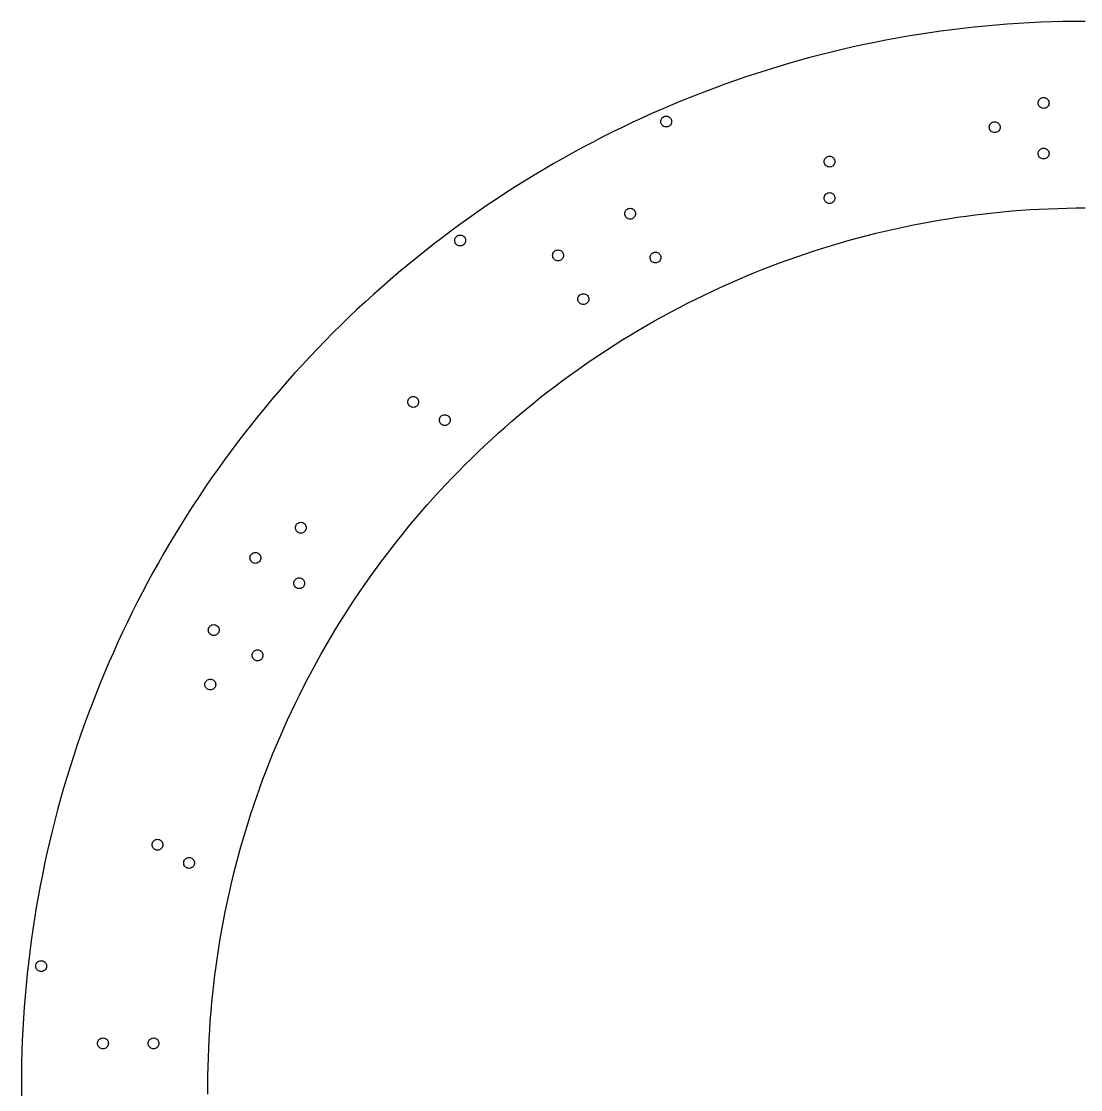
# Model space of a CAD drawing. Header units: metres. Extents: x -294 to 294, y -588 to 0.
# Drawn here: x -293.8 to -1.3, y -295.1 to 0 of the extents above; entities that cross this region are included whole.
import ezdxf

# ---------------------------------------------------------------- set-up
doc = ezdxf.new("R2010")
doc.units = ezdxf.units.M

msp = doc.modelspace()

# ---------------------------------------------------------------- linework, layer by layer
for p, q in [((0, 0), (-3.077, -0.0161)), ((-39.878, -2.7186), (-42.9244, -3.1522)), ((-36.8273, -2.317), (-39.878, -2.7186)), ((-33.7726, -1.9473), (-36.8273, -2.317)), ((-30.7142, -1.6097), (-33.7726, -1.9473)), ((-27.6523, -1.304), (-30.7142, -1.6097)), ((-24.5875, -1.0305), (-27.6523, -1.304)), ((-21.52, -0.7891), (-24.5875, -1.0305)), ((-18.4501, -0.5798), (-21.52, -0.7891)), ((-15.3782, -0.4027), (-18.4501, -0.5798)), ((-12.3046, -0.2577), (-15.3782, -0.4027)), ((-9.2296, -0.145), (-12.3046, -0.2577)), ((-6.1536, -0.0644), (-9.2296, -0.145)), ((-3.077, -0.0161), (-6.1536, -0.0644)), ((-58.0787, -5.797), (-61.0918, -6.421)), ((-55.0593, -5.2046), (-58.0787, -5.797)), ((-52.0338, -4.6439), (-55.0593, -5.2046)), ((-49.0026, -4.1148), (-52.0338, -4.6439)), ((-45.966, -3.6176), (-49.0026, -4.1148)), ((-42.9244, -3.1522), (-45.966, -3.6176)), ((-70.0896, -8.4818), (-73.0739, -9.2314)), ((-67.0976, -7.7634), (-70.0896, -8.4818)), ((-64.0982, -7.0765), (-67.0976, -7.7634)), ((-61.0918, -6.421), (-64.0982, -7.0765)), ((-81.9775, -11.6671), (-84.9278, -12.541)), ((-79.0182, -10.8241), (-81.9775, -11.6671)), ((-76.0502, -10.0122), (-79.0182, -10.8241)), ((-73.0739, -9.2314), (-76.0502, -10.0122)), ((-90.8001, -14.3813), (-93.7215, -15.3475)), ((-87.8688, -13.4458), (-90.8001, -14.3813)), ((-84.9278, -12.541), (-87.8688, -13.4458)), ((-99.5332, -17.3713), (-102.423, -18.4288)), ((-96.6327, -16.3442), (-99.5332, -17.3713)), ((-93.7215, -15.3475), (-96.6327, -16.3442)), ((-108.168, -20.6342), (-111.023, -21.7818)), ((-105.301, -19.5164), (-108.168, -20.6342)), ((-102.423, -18.4288), (-105.301, -19.5164)), ((-113.866, -22.9594), (-116.696, -24.1666)), ((-111.023, -21.7818), (-113.866, -22.9594)), ((-13, -22.54), (-12.9772, -22.2795)), ((-12.9772, -22.8005), (-13, -22.54)), ((-12.9772, -22.2795), (-12.9095, -22.027)), ((-12.9095, -23.053), (-12.9772, -22.8005)), ((-12.9095, -22.027), (-12.799, -21.79)), ((-12.799, -23.29), (-12.9095, -23.053)), ((-12.799, -21.79), (-12.6491, -21.5758)), ((-12.6491, -23.5042), (-12.799, -23.29)), ((-12.6491, -21.5758), (-12.4642, -21.3909)), ((-12.4642, -23.6891), (-12.6491, -23.5042)), ((-12.4642, -21.3909), (-12.25, -21.241)), ((-12.25, -21.241), (-12.013, -21.1304)), ((-12.013, -21.1304), (-11.7605, -21.0628)), ((-11.7605, -21.0628), (-11.5, -21.04)), ((-11.5, -21.04), (-11.2395, -21.0628)), ((-11.2395, -21.0628), (-10.987, -21.1304)), ((-10.987, -21.1304), (-10.75, -21.241)), ((-10.75, -21.241), (-10.5358, -21.3909)), ((-10.5358, -21.3909), (-10.3509, -21.5758)), ((-10.3509, -23.5042), (-10.5358, -23.6891)), ((-10.3509, -21.5758), (-10.201, -21.79)), ((-10.201, -23.29), (-10.3509, -23.5042)), ((-10.201, -21.79), (-10.0905, -22.027)), ((-10.0905, -23.053), (-10.201, -23.29)), ((-10.0905, -22.027), (-10.0228, -22.2795)), ((-10.0228, -22.8005), (-10.0905, -23.053)), ((-10.0228, -22.2795), (-10, -22.54)), ((-10, -22.54), (-10.0228, -22.8005)), ((-119.514, -25.4034), (-122.318, -26.6696)), ((-116.696, -24.1666), (-119.514, -25.4034)), ((-116.764, -26.584), (-116.559, -26.4213)), ((-116.559, -26.4213), (-116.329, -26.2965)), ((-116.329, -26.2965), (-116.081, -26.2135)), ((-116.081, -26.2135), (-115.823, -26.1749)), ((-115.823, -26.1749), (-115.561, -26.1817)), ((-115.561, -26.1817), (-115.305, -26.2339)), ((-115.305, -26.2339), (-115.062, -26.3297)), ((-115.062, -26.3297), (-114.839, -26.4663)), ((-114.839, -26.4663), (-114.643, -26.6396)), ((-12.25, -23.839), (-12.4642, -23.6891)), ((-12.013, -23.9495), (-12.25, -23.839)), ((-11.7605, -24.0172), (-12.013, -23.9495)), ((-11.5, -24.04), (-11.7605, -24.0172)), ((-11.2395, -24.0172), (-11.5, -24.04)), ((-10.987, -23.9495), (-11.2395, -24.0172)), ((-10.75, -23.839), (-10.987, -23.9495)), ((-10.5358, -23.6891), (-10.75, -23.839)), ((-127.886, -29.2899), (-130.65, -30.6436)), ((-125.109, -27.9652), (-127.886, -29.2899)), ((-122.318, -26.6696), (-125.109, -27.9652)), ((-117.228, -27.7637), (-117.221, -27.5023)), ((-117.19, -28.0223), (-117.228, -27.7637)), ((-117.221, -27.5023), (-117.169, -27.2461)), ((-117.107, -28.2702), (-117.19, -28.0223)), ((-117.169, -27.2461), (-117.074, -27.0028)), ((-116.982, -28.5), (-117.107, -28.2702)), ((-117.074, -27.0028), (-116.937, -26.7799)), ((-116.819, -28.7046), (-116.982, -28.5)), ((-116.937, -26.7799), (-116.764, -26.584)), ((-116.623, -28.8779), (-116.819, -28.7046)), ((-116.4, -29.0145), (-116.623, -28.8779)), ((-116.157, -29.1103), (-116.4, -29.0145)), ((-115.901, -29.1625), (-116.157, -29.1103)), ((-115.64, -29.1693), (-115.901, -29.1625)), ((-115.381, -29.1307), (-115.64, -29.1693)), ((-115.133, -29.0477), (-115.381, -29.1307)), ((-114.903, -28.9229), (-115.133, -29.0477)), ((-114.699, -28.7602), (-114.903, -28.9229)), ((-114.525, -28.5643), (-114.699, -28.7602)), ((-114.643, -26.6396), (-114.48, -26.8442)), ((-114.389, -28.3414), (-114.525, -28.5643)), ((-114.48, -26.8442), (-114.356, -27.074)), ((-114.293, -28.0981), (-114.389, -28.3414)), ((-114.356, -27.074), (-114.273, -27.3219)), ((-114.241, -27.8419), (-114.293, -28.0981)), ((-114.273, -27.3219), (-114.234, -27.5805)), ((-114.234, -27.5805), (-114.241, -27.8419)), ((-26.5, -29.235), (-26.4772, -28.9745)), ((-26.4772, -29.4955), (-26.5, -29.235)), ((-26.4772, -28.9745), (-26.4095, -28.722)), ((-26.4095, -29.748), (-26.4772, -29.4955)), ((-26.4095, -28.722), (-26.299, -28.485)), ((-26.299, -28.485), (-26.1491, -28.2708)), ((-26.1491, -28.2708), (-25.9642, -28.0859)), ((-25.9642, -28.0859), (-25.75, -27.936)), ((-25.75, -27.936), (-25.513, -27.8255)), ((-25.513, -27.8255), (-25.2605, -27.7578)), ((-25.2605, -27.7578), (-25, -27.735)), ((-25, -27.735), (-24.7395, -27.7578)), ((-24.7395, -27.7578), (-24.487, -27.8255)), ((-24.487, -27.8255), (-24.25, -27.936)), ((-24.25, -27.936), (-24.0358, -28.0859)), ((-24.0358, -28.0859), (-23.8509, -28.2708)), ((-23.8509, -28.2708), (-23.701, -28.485)), ((-23.701, -28.485), (-23.5905, -28.722)), ((-23.5905, -28.722), (-23.5228, -28.9745)), ((-23.5228, -29.4955), (-23.5905, -29.748)), ((-23.5228, -28.9745), (-23.5, -29.235)), ((-23.5, -29.235), (-23.5228, -29.4955)), ((-133.398, -32.0261), (-136.133, -33.4374)), ((-130.65, -30.6436), (-133.398, -32.0261)), ((-26.299, -29.985), (-26.4095, -29.748)), ((-26.1491, -30.1992), (-26.299, -29.985)), ((-25.9642, -30.3841), (-26.1491, -30.1992)), ((-25.75, -30.534), (-25.9642, -30.3841)), ((-25.513, -30.6445), (-25.75, -30.534)), ((-25.2605, -30.7122), (-25.513, -30.6445)), ((-25, -30.735), (-25.2605, -30.7122)), ((-24.7395, -30.7122), (-25, -30.735)), ((-24.487, -30.6445), (-24.7395, -30.7122)), ((-24.25, -30.534), (-24.487, -30.6445)), ((-24.0358, -30.3841), (-24.25, -30.534)), ((-23.8509, -30.1992), (-24.0358, -30.3841)), ((-23.701, -29.985), (-23.8509, -30.1992)), ((-23.5905, -29.748), (-23.701, -29.985)), ((-138.852, -34.8772), (-141.556, -36.3455)), ((-136.133, -33.4374), (-138.852, -34.8772)), ((-12.6491, -35.5458), (-12.4642, -35.3609)), ((-12.4642, -35.3609), (-12.25, -35.211)), ((-12.25, -35.211), (-12.013, -35.1004)), ((-12.013, -35.1004), (-11.7605, -35.0328)), ((-11.7605, -35.0328), (-11.5, -35.01)), ((-11.5, -35.01), (-11.2395, -35.0328)), ((-11.2395, -35.0328), (-10.987, -35.1004)), ((-10.987, -35.1004), (-10.75, -35.211)), ((-10.75, -35.211), (-10.5358, -35.3609)), ((-10.5358, -35.3609), (-10.3509, -35.5458)), ((-144.245, -37.8419), (-146.918, -39.3665)), ((-141.556, -36.3455), (-144.245, -37.8419)), ((-72.0995, -38.4745), (-72.0318, -38.222)), ((-72.0318, -38.222), (-71.9213, -37.985)), ((-71.9213, -37.985), (-71.7713, -37.7708)), ((-71.7713, -37.7708), (-71.5865, -37.5859)), ((-71.5865, -37.5859), (-71.3723, -37.436)), ((-71.3723, -37.436), (-71.1353, -37.3255)), ((-71.1353, -37.3255), (-70.8828, -37.2578)), ((-70.8828, -37.2578), (-70.6223, -37.235)), ((-70.6223, -37.235), (-70.3618, -37.2578)), ((-70.3618, -37.2578), (-70.1093, -37.3255)), ((-70.1093, -37.3255), (-69.8723, -37.436)), ((-69.8723, -37.436), (-69.6581, -37.5859)), ((-69.6581, -37.5859), (-69.4732, -37.7708)), ((-69.4732, -37.7708), (-69.3232, -37.985)), ((-69.3232, -37.985), (-69.2127, -38.222)), ((-69.2127, -38.222), (-69.1451, -38.4745)), ((-13, -36.51), (-12.9772, -36.2495)), ((-12.9772, -36.7705), (-13, -36.51)), ((-12.9772, -36.2495), (-12.9095, -35.997)), ((-12.9095, -37.023), (-12.9772, -36.7705)), ((-12.9095, -35.997), (-12.799, -35.76)), ((-12.799, -37.26), (-12.9095, -37.023)), ((-12.799, -35.76), (-12.6491, -35.5458)), ((-12.6491, -37.4742), (-12.799, -37.26)), ((-12.4642, -37.6591), (-12.6491, -37.4742)), ((-12.25, -37.809), (-12.4642, -37.6591)), ((-12.013, -37.9195), (-12.25, -37.809)), ((-11.7605, -37.9872), (-12.013, -37.9195)), ((-11.5, -38.01), (-11.7605, -37.9872)), ((-11.2395, -37.9872), (-11.5, -38.01)), ((-10.987, -37.9195), (-11.2395, -37.9872)), ((-10.75, -37.809), (-10.987, -37.9195)), ((-10.5358, -37.6591), (-10.75, -37.809)), ((-10.3509, -37.4742), (-10.5358, -37.6591)), ((-10.3509, -35.5458), (-10.201, -35.76)), ((-10.201, -37.26), (-10.3509, -37.4742)), ((-10.201, -35.76), (-10.0905, -35.997)), ((-10.0905, -37.023), (-10.201, -37.26)), ((-10.0905, -35.997), (-10.0228, -36.2495)), ((-10.0228, -36.7705), (-10.0905, -37.023)), ((-10.0228, -36.2495), (-10, -36.51)), ((-10, -36.51), (-10.0228, -36.7705)), ((-149.574, -40.9189), (-152.215, -42.4991)), ((-146.918, -39.3665), (-149.574, -40.9189)), ((-72.1223, -38.735), (-72.0995, -38.4745)), ((-72.0995, -38.9955), (-72.1223, -38.735)), ((-72.0318, -39.248), (-72.0995, -38.9955)), ((-71.9213, -39.485), (-72.0318, -39.248)), ((-71.7713, -39.6992), (-71.9213, -39.485)), ((-71.5865, -39.8841), (-71.7713, -39.6992)), ((-71.3723, -40.034), (-71.5865, -39.8841)), ((-71.1353, -40.1445), (-71.3723, -40.034)), ((-70.8828, -40.2122), (-71.1353, -40.1445)), ((-70.6223, -40.235), (-70.8828, -40.2122)), ((-70.3618, -40.2122), (-70.6223, -40.235)), ((-70.1093, -40.1445), (-70.3618, -40.2122)), ((-69.8723, -40.034), (-70.1093, -40.1445)), ((-69.6581, -39.8841), (-69.8723, -40.034)), ((-69.4732, -39.6992), (-69.6581, -39.8841)), ((-69.3232, -39.485), (-69.4732, -39.6992)), ((-69.2127, -39.248), (-69.3232, -39.485)), ((-69.1451, -38.9955), (-69.2127, -39.248)), ((-69.1451, -38.4745), (-69.1223, -38.735)), ((-69.1223, -38.735), (-69.1451, -38.9955)), ((-154.838, -44.1068), (-157.445, -45.742)), ((-152.215, -42.4991), (-154.838, -44.1068)), ((-157.445, -45.742), (-160.034, -47.4043)), ((-162.606, -49.0937), (-165.16, -50.8098)), ((-160.034, -47.4043), (-162.606, -49.0937)), ((-72.1223, -48.8118), (-72.0995, -48.5514)), ((-72.0995, -49.0723), (-72.1223, -48.8118)), ((-72.0995, -48.5514), (-72.0318, -48.2988)), ((-72.0318, -49.3249), (-72.0995, -49.0723)), ((-72.0318, -48.2988), (-71.9213, -48.0618)), ((-71.9213, -49.5618), (-72.0318, -49.3249)), ((-71.9213, -48.0618), (-71.7713, -47.8477)), ((-71.7713, -49.776), (-71.9213, -49.5618)), ((-71.7713, -47.8477), (-71.5865, -47.6628)), ((-71.5865, -49.9609), (-71.7713, -49.776)), ((-71.5865, -47.6628), (-71.3723, -47.5128)), ((-71.3723, -50.1109), (-71.5865, -49.9609)), ((-71.3723, -47.5128), (-71.1353, -47.4023)), ((-71.1353, -50.2214), (-71.3723, -50.1109)), ((-71.1353, -47.4023), (-70.8828, -47.3346)), ((-70.8828, -47.3346), (-70.6223, -47.3118)), ((-70.6223, -47.3118), (-70.3618, -47.3346)), ((-70.3618, -47.3346), (-70.1093, -47.4023)), ((-70.1093, -47.4023), (-69.8723, -47.5128)), ((-69.8723, -50.1109), (-70.1093, -50.2214)), ((-69.8723, -47.5128), (-69.6581, -47.6628)), ((-69.6581, -49.9609), (-69.8723, -50.1109)), ((-69.6581, -47.6628), (-69.4732, -47.8477)), ((-69.4732, -49.776), (-69.6581, -49.9609)), ((-69.4732, -47.8477), (-69.3232, -48.0618)), ((-69.3232, -49.5618), (-69.4732, -49.776)), ((-69.3232, -48.0618), (-69.2127, -48.2988)), ((-69.2127, -49.3249), (-69.3232, -49.5618)), ((-69.2127, -48.2988), (-69.1451, -48.5514)), ((-69.1451, -49.0723), (-69.2127, -49.3249)), ((-69.1451, -48.5514), (-69.1223, -48.8118)), ((-69.1223, -48.8118), (-69.1451, -49.0723)), ((-167.696, -52.5527), (-170.213, -54.322)), ((-165.16, -50.8098), (-167.696, -52.5527)), ((-127.188, -53.1367), (-127.166, -52.8762)), ((-127.166, -52.8762), (-127.098, -52.6237)), ((-127.098, -52.6237), (-126.987, -52.3867)), ((-126.987, -52.3867), (-126.837, -52.1725)), ((-126.837, -52.1725), (-126.653, -51.9876)), ((-126.653, -51.9876), (-126.438, -51.8376)), ((-126.438, -51.8376), (-126.201, -51.7272)), ((-126.201, -51.7272), (-125.949, -51.6595)), ((-125.949, -51.6595), (-125.688, -51.6367)), ((-125.688, -51.6367), (-125.428, -51.6595)), ((-125.428, -51.6595), (-125.175, -51.7272)), ((-125.175, -51.7272), (-124.938, -51.8376)), ((-124.938, -51.8376), (-124.724, -51.9876)), ((-124.724, -51.9876), (-124.539, -52.1725)), ((-124.539, -52.1725), (-124.389, -52.3867)), ((-124.389, -52.3867), (-124.279, -52.6237)), ((-124.279, -52.6237), (-124.211, -52.8762)), ((-124.211, -52.8762), (-124.188, -53.1367)), ((-70.8828, -50.2891), (-71.1353, -50.2214)), ((-70.6223, -50.3118), (-70.8828, -50.2891)), ((-70.3618, -50.2891), (-70.6223, -50.3118)), ((-70.1093, -50.2214), (-70.3618, -50.2891)), ((-27.8499, -53.1358), (-25.3278, -52.8574)), ((-25.3278, -52.8574), (-22.8029, -52.6054)), ((-22.8029, -52.6054), (-20.2756, -52.3798)), ((-20.2756, -52.3798), (-17.746, -52.1807)), ((-17.746, -52.1807), (-15.2145, -52.0081)), ((-15.2145, -52.0081), (-12.6813, -51.8621)), ((-12.6813, -51.8621), (-10.1467, -51.7425)), ((-10.1467, -51.7425), (-7.611, -51.6496)), ((-7.611, -51.6496), (-5.0744, -51.5831)), ((-5.0744, -51.5831), (-2.5374, -51.5433)), ((-2.5374, -51.5433), (0, -51.53)), ((-170.213, -54.322), (-172.712, -56.1176)), ((-127.166, -53.3972), (-127.188, -53.1367)), ((-127.098, -53.6497), (-127.166, -53.3972)), ((-126.987, -53.8867), (-127.098, -53.6497)), ((-126.837, -54.1009), (-126.987, -53.8867)), ((-126.653, -54.2858), (-126.837, -54.1009)), ((-126.438, -54.4357), (-126.653, -54.2858)), ((-126.201, -54.5462), (-126.438, -54.4357)), ((-125.949, -54.6139), (-126.201, -54.5462)), ((-125.688, -54.6367), (-125.949, -54.6139)), ((-125.428, -54.6139), (-125.688, -54.6367)), ((-125.175, -54.5462), (-125.428, -54.6139)), ((-124.938, -54.4357), (-125.175, -54.5462)), ((-124.724, -54.2858), (-124.938, -54.4357)), ((-124.539, -54.1009), (-124.724, -54.2858)), ((-124.389, -53.8867), (-124.539, -54.1009)), ((-124.279, -53.6497), (-124.389, -53.8867)), ((-124.211, -53.3972), (-124.279, -53.6497)), ((-124.188, -53.1367), (-124.211, -53.3972)), ((-47.8934, -56.3104), (-45.4035, -55.8219)), ((-45.4035, -55.8219), (-42.9086, -55.3595)), ((-42.9086, -55.3595), (-40.409, -54.9232)), ((-40.409, -54.9232), (-37.9049, -54.5132)), ((-37.9049, -54.5132), (-35.3967, -54.1294)), ((-35.3967, -54.1294), (-32.8846, -53.7719)), ((-32.8846, -53.7719), (-30.3689, -53.4406)), ((-30.3689, -53.4406), (-27.8499, -53.1358)), ((-175.192, -57.9392), (-177.653, -59.7867)), ((-172.712, -56.1176), (-175.192, -57.9392)), ((-60.2589, -59.1425), (-57.7979, -58.5243)), ((-57.7979, -58.5243), (-55.3307, -57.932)), ((-55.3307, -57.932), (-52.8573, -57.3655)), ((-52.8573, -57.3655), (-50.3781, -56.825)), ((-50.3781, -56.825), (-47.8934, -56.3104)), ((-180.094, -61.6599), (-182.515, -63.5585)), ((-177.653, -59.7867), (-180.094, -61.6599)), ((-174.136, -60.4361), (-174.097, -60.1775)), ((-174.129, -60.6975), (-174.136, -60.4361)), ((-174.077, -60.9537), (-174.129, -60.6975)), ((-174.097, -60.1775), (-174.014, -59.9296)), ((-173.981, -61.197), (-174.077, -60.9537)), ((-174.014, -59.9296), (-173.889, -59.6998)), ((-173.844, -61.4199), (-173.981, -61.197)), ((-173.889, -59.6998), (-173.727, -59.4951)), ((-173.671, -61.6158), (-173.844, -61.4199)), ((-173.727, -59.4951), (-173.531, -59.3219)), ((-173.467, -61.7785), (-173.671, -61.6158)), ((-173.531, -59.3219), (-173.308, -59.1853)), ((-173.237, -61.9033), (-173.467, -61.7785)), ((-173.308, -59.1853), (-173.065, -59.0895)), ((-172.989, -61.9862), (-173.237, -61.9033)), ((-173.065, -59.0895), (-172.808, -59.0373)), ((-172.808, -59.0373), (-172.547, -59.0305)), ((-172.547, -59.0305), (-172.288, -59.0691)), ((-172.213, -61.9659), (-172.469, -62.018)), ((-172.288, -59.0691), (-172.041, -59.1521)), ((-171.969, -61.8701), (-172.213, -61.9659)), ((-172.041, -59.1521), (-171.811, -59.2769)), ((-171.746, -61.7335), (-171.969, -61.8701)), ((-171.811, -59.2769), (-171.606, -59.4396)), ((-171.551, -61.5602), (-171.746, -61.7335)), ((-171.606, -59.4396), (-171.433, -59.6355)), ((-171.388, -61.3556), (-171.551, -61.5602)), ((-171.433, -59.6355), (-171.296, -59.8584)), ((-171.263, -61.1258), (-171.388, -61.3556)), ((-171.296, -59.8584), (-171.2, -60.1017)), ((-171.18, -60.8779), (-171.263, -61.1258)), ((-171.2, -60.1017), (-171.148, -60.3579)), ((-171.141, -60.6193), (-171.18, -60.8779)), ((-171.148, -60.3579), (-171.141, -60.6193)), ((-72.4592, -62.6178), (-70.034, -61.8717)), ((-70.034, -61.8717), (-67.6011, -61.151)), ((-67.6011, -61.151), (-65.1607, -60.4559)), ((-65.1607, -60.4559), (-62.7133, -59.7863)), ((-62.7133, -59.7863), (-60.2589, -59.1425)), ((-182.515, -63.5585), (-184.917, -65.4824)), ((-172.73, -62.0249), (-172.989, -61.9862)), ((-172.469, -62.018), (-172.73, -62.0249)), ((-147.107, -64.6367), (-147.084, -64.3762)), ((-147.084, -64.8972), (-147.107, -64.6367)), ((-147.084, -64.3762), (-147.017, -64.1237)), ((-147.017, -65.1497), (-147.084, -64.8972)), ((-147.017, -64.1237), (-146.906, -63.8867)), ((-146.906, -63.8867), (-146.756, -63.6725)), ((-146.756, -63.6725), (-146.571, -63.4876)), ((-146.571, -63.4876), (-146.357, -63.3376)), ((-146.357, -63.3376), (-146.12, -63.2272)), ((-146.12, -63.2272), (-145.867, -63.1595)), ((-145.867, -63.1595), (-145.607, -63.1367)), ((-145.607, -63.1367), (-145.347, -63.1595)), ((-145.347, -63.1595), (-145.094, -63.2272)), ((-145.094, -63.2272), (-144.857, -63.3376)), ((-144.857, -63.3376), (-144.643, -63.4876)), ((-144.643, -63.4876), (-144.458, -63.6725)), ((-144.458, -63.6725), (-144.308, -63.8867)), ((-144.308, -63.8867), (-144.197, -64.1237)), ((-144.197, -64.1237), (-144.13, -64.3762)), ((-144.13, -64.8972), (-144.197, -65.1497)), ((-144.13, -64.3762), (-144.107, -64.6367)), ((-144.107, -64.6367), (-144.13, -64.8972)), ((-120.181, -64.9746), (-120.113, -64.722)), ((-120.113, -64.722), (-120.002, -64.4851)), ((-120.002, -64.4851), (-119.852, -64.2709)), ((-119.852, -64.2709), (-119.668, -64.086)), ((-119.668, -64.086), (-119.453, -63.936)), ((-119.453, -63.936), (-119.216, -63.8255)), ((-119.216, -63.8255), (-118.964, -63.7579)), ((-118.964, -63.7579), (-118.703, -63.7351)), ((-118.703, -63.7351), (-118.443, -63.7579)), ((-118.443, -63.7579), (-118.19, -63.8255)), ((-118.19, -63.8255), (-117.953, -63.936)), ((-117.953, -63.936), (-117.739, -64.086)), ((-117.739, -64.086), (-117.554, -64.2709)), ((-117.554, -64.2709), (-117.404, -64.4851)), ((-117.404, -64.4851), (-117.294, -64.722)), ((-117.294, -64.722), (-117.226, -64.9746)), ((-79.6862, -65.0079), (-77.2856, -64.186)), ((-77.2856, -64.186), (-74.8765, -63.3893)), ((-74.8765, -63.3893), (-72.4592, -62.6178)), ((-187.298, -67.4313), (-189.658, -69.4051)), ((-184.917, -65.4824), (-187.298, -67.4313)), ((-146.906, -65.3867), (-147.017, -65.1497)), ((-146.756, -65.6009), (-146.906, -65.3867)), ((-146.571, -65.7858), (-146.756, -65.6009)), ((-146.357, -65.9357), (-146.571, -65.7858)), ((-146.12, -66.0462), (-146.357, -65.9357)), ((-145.867, -66.1139), (-146.12, -66.0462)), ((-145.607, -66.1367), (-145.867, -66.1139)), ((-145.347, -66.1139), (-145.607, -66.1367)), ((-145.094, -66.0462), (-145.347, -66.1139)), ((-144.857, -65.9357), (-145.094, -66.0462)), ((-144.643, -65.7858), (-144.857, -65.9357)), ((-144.458, -65.6009), (-144.643, -65.7858)), ((-144.308, -65.3867), (-144.458, -65.6009)), ((-144.197, -65.1497), (-144.308, -65.3867)), ((-120.203, -65.2351), (-120.181, -64.9746)), ((-120.181, -65.4955), (-120.203, -65.2351)), ((-120.113, -65.7481), (-120.181, -65.4955)), ((-120.002, -65.9851), (-120.113, -65.7481)), ((-119.852, -66.1992), (-120.002, -65.9851)), ((-119.668, -66.3841), (-119.852, -66.1992)), ((-119.453, -66.5341), (-119.668, -66.3841)), ((-119.216, -66.6446), (-119.453, -66.5341)), ((-118.964, -66.7123), (-119.216, -66.6446)), ((-118.703, -66.7351), (-118.964, -66.7123)), ((-118.443, -66.7123), (-118.703, -66.7351)), ((-118.19, -66.6446), (-118.443, -66.7123)), ((-117.953, -66.5341), (-118.19, -66.6446)), ((-117.739, -66.3841), (-117.953, -66.5341)), ((-117.554, -66.1992), (-117.739, -66.3841)), ((-117.404, -65.9851), (-117.554, -66.1992)), ((-117.294, -65.7481), (-117.404, -65.9851)), ((-117.226, -65.4955), (-117.294, -65.7481)), ((-117.226, -64.9746), (-117.203, -65.2351)), ((-117.203, -65.2351), (-117.226, -65.4955)), ((-89.1986, -68.5455), (-86.8345, -67.6238)), ((-86.8345, -67.6238), (-84.4609, -66.7269)), ((-84.4609, -66.7269), (-82.078, -65.8549)), ((-82.078, -65.8549), (-79.6862, -65.0079)), ((-189.658, -69.4051), (-191.998, -71.4035)), ((-96.2311, -71.4585), (-93.8971, -70.463)), ((-93.8971, -70.463), (-91.5529, -69.492)), ((-91.5529, -69.492), (-89.1986, -68.5455)), ((-194.317, -73.4262), (-196.614, -75.4731)), ((-191.998, -71.4035), (-194.317, -73.4262)), ((-103.169, -74.5909), (-100.867, -73.5226)), ((-100.867, -73.5226), (-98.5545, -72.4784)), ((-98.5545, -72.4784), (-96.2311, -71.4585)), ((-196.614, -75.4731), (-198.89, -77.544)), ((-140.122, -76.7351), (-140.099, -76.4746)), ((-140.099, -76.4746), (-140.032, -76.222)), ((-140.032, -76.222), (-139.921, -75.9851)), ((-139.921, -75.9851), (-139.771, -75.7709)), ((-139.771, -75.7709), (-139.586, -75.586)), ((-139.586, -75.586), (-139.372, -75.436)), ((-139.372, -75.436), (-139.135, -75.3255)), ((-139.135, -75.3255), (-138.882, -75.2579)), ((-138.882, -75.2579), (-138.622, -75.2351)), ((-138.622, -75.2351), (-138.362, -75.2579)), ((-138.362, -75.2579), (-138.109, -75.3255)), ((-138.109, -75.3255), (-137.872, -75.436)), ((-137.872, -75.436), (-137.658, -75.586)), ((-137.658, -75.586), (-137.473, -75.7709)), ((-137.473, -75.7709), (-137.323, -75.9851)), ((-137.323, -75.9851), (-137.212, -76.222)), ((-137.212, -76.222), (-137.145, -76.4746)), ((-137.145, -76.4746), (-137.122, -76.7351)), ((-107.738, -76.7996), (-105.459, -75.6833)), ((-105.459, -75.6833), (-103.169, -74.5909)), ((-201.144, -79.6386), (-203.376, -81.7567)), ((-198.89, -77.544), (-201.144, -79.6386)), ((-140.099, -76.9955), (-140.122, -76.7351)), ((-140.032, -77.2481), (-140.099, -76.9955)), ((-139.921, -77.4851), (-140.032, -77.2481)), ((-139.771, -77.6992), (-139.921, -77.4851)), ((-139.586, -77.8841), (-139.771, -77.6992)), ((-139.372, -78.0341), (-139.586, -77.8841)), ((-139.135, -78.1446), (-139.372, -78.0341)), ((-138.882, -78.2123), (-139.135, -78.1446)), ((-138.622, -78.2351), (-138.882, -78.2123)), ((-138.362, -78.2123), (-138.622, -78.2351)), ((-138.109, -78.1446), (-138.362, -78.2123)), ((-137.872, -78.0341), (-138.109, -78.1446)), ((-137.658, -77.8841), (-137.872, -78.0341)), ((-137.473, -77.6992), (-137.658, -77.8841)), ((-137.323, -77.4851), (-137.473, -77.6992)), ((-137.212, -77.2481), (-137.323, -77.4851)), ((-137.145, -76.9955), (-137.212, -77.2481)), ((-137.122, -76.7351), (-137.145, -76.9955)), ((-114.502, -80.2908), (-112.259, -79.1035)), ((-112.259, -79.1035), (-110.004, -77.9397)), ((-110.004, -77.9397), (-107.738, -76.7996)), ((-203.376, -81.7567), (-205.586, -83.898)), ((-118.949, -82.7356), (-116.732, -81.5016)), ((-116.732, -81.5016), (-114.502, -80.2908)), ((-205.586, -83.898), (-207.773, -86.0624)), ((-125.521, -86.576), (-123.344, -85.273)), ((-123.344, -85.273), (-121.153, -83.9928)), ((-121.153, -83.9928), (-118.949, -82.7356)), ((-209.937, -88.2496), (-212.079, -90.4592)), ((-207.773, -86.0624), (-209.937, -88.2496)), ((-129.834, -89.2502), (-127.684, -87.9018)), ((-127.684, -87.9018), (-125.521, -86.576)), ((-212.079, -90.4592), (-214.197, -92.6912)), ((-134.09, -92.0141), (-131.969, -90.621)), ((-131.969, -90.621), (-129.834, -89.2502)), ((-214.197, -92.6912), (-216.291, -94.9453)), ((-138.287, -94.8665), (-136.196, -93.4293)), ((-136.196, -93.4293), (-134.09, -92.0141)), ((-218.362, -97.2211), (-220.409, -99.5186)), ((-216.291, -94.9453), (-218.362, -97.2211)), ((-142.424, -97.8062), (-140.363, -96.3255)), ((-140.363, -96.3255), (-138.287, -94.8665)), ((-220.409, -99.5186), (-222.432, -101.837)), ((-146.498, -100.832), (-144.469, -99.3084)), ((-144.469, -99.3084), (-142.424, -97.8062)), ((-222.432, -101.837), (-224.43, -104.177)), ((-150.507, -103.942), (-148.511, -102.377)), ((-148.511, -102.377), (-146.498, -100.832)), ((-224.43, -104.177), (-226.404, -106.538)), ((-187.112, -105.125), (-187.09, -104.864)), ((-187.09, -105.385), (-187.112, -105.125)), ((-187.09, -104.864), (-187.022, -104.611)), ((-187.022, -105.638), (-187.09, -105.385)), ((-187.022, -104.611), (-186.911, -104.375)), ((-186.911, -105.875), (-187.022, -105.638)), ((-186.911, -104.375), (-186.761, -104.16)), ((-186.761, -106.089), (-186.911, -105.875)), ((-186.761, -104.16), (-186.577, -103.975)), ((-186.577, -106.274), (-186.761, -106.089)), ((-186.577, -103.975), (-186.362, -103.825)), ((-186.362, -103.825), (-186.125, -103.715)), ((-186.125, -103.715), (-185.873, -103.647)), ((-185.873, -103.647), (-185.612, -103.625)), ((-185.612, -103.625), (-185.352, -103.647)), ((-185.352, -103.647), (-185.099, -103.715)), ((-185.099, -103.715), (-184.862, -103.825)), ((-184.862, -103.825), (-184.648, -103.975)), ((-184.648, -103.975), (-184.463, -104.16)), ((-184.463, -106.089), (-184.648, -106.274)), ((-184.463, -104.16), (-184.313, -104.375)), ((-184.313, -105.875), (-184.463, -106.089)), ((-184.313, -104.375), (-184.203, -104.611)), ((-184.203, -105.638), (-184.313, -105.875)), ((-184.203, -104.611), (-184.135, -104.864)), ((-184.135, -105.385), (-184.203, -105.638)), ((-184.135, -104.864), (-184.112, -105.125)), ((-184.112, -105.125), (-184.135, -105.385)), ((-154.451, -107.136), (-152.488, -105.529)), ((-152.488, -105.529), (-150.507, -103.942)), ((-228.353, -108.919), (-230.277, -111.32)), ((-226.404, -106.538), (-228.353, -108.919)), ((-186.362, -106.424), (-186.577, -106.274)), ((-186.125, -106.534), (-186.362, -106.424)), ((-185.873, -106.602), (-186.125, -106.534)), ((-185.612, -106.625), (-185.873, -106.602)), ((-185.352, -106.602), (-185.612, -106.625)), ((-185.099, -106.534), (-185.352, -106.602)), ((-184.862, -106.424), (-185.099, -106.534)), ((-184.648, -106.274), (-184.862, -106.424)), ((-178.035, -109.199), (-177.85, -109.014)), ((-177.85, -109.014), (-177.636, -108.864)), ((-177.636, -108.864), (-177.399, -108.753)), ((-177.399, -108.753), (-177.146, -108.686)), ((-177.146, -108.686), (-176.886, -108.663)), ((-176.886, -108.663), (-176.625, -108.686)), ((-176.625, -108.686), (-176.372, -108.753)), ((-176.372, -108.753), (-176.136, -108.864)), ((-176.136, -108.864), (-175.921, -109.014)), ((-175.921, -109.014), (-175.736, -109.199)), ((-158.327, -110.411), (-156.398, -108.764)), ((-156.398, -108.764), (-154.451, -107.136)), ((-230.277, -111.32), (-232.176, -113.742)), ((-178.386, -110.163), (-178.363, -109.902)), ((-178.363, -110.423), (-178.386, -110.163)), ((-178.363, -109.902), (-178.295, -109.65)), ((-178.295, -110.676), (-178.363, -110.423)), ((-178.295, -109.65), (-178.185, -109.413)), ((-178.185, -110.913), (-178.295, -110.676)), ((-178.185, -109.413), (-178.035, -109.199)), ((-178.035, -111.127), (-178.185, -110.913)), ((-177.85, -111.312), (-178.035, -111.127)), ((-177.636, -111.462), (-177.85, -111.312)), ((-177.399, -111.572), (-177.636, -111.462)), ((-177.146, -111.64), (-177.399, -111.572)), ((-176.886, -111.663), (-177.146, -111.64)), ((-176.625, -111.64), (-176.886, -111.663)), ((-176.372, -111.572), (-176.625, -111.64)), ((-176.136, -111.462), (-176.372, -111.572)), ((-175.921, -111.312), (-176.136, -111.462)), ((-175.736, -111.127), (-175.921, -111.312)), ((-175.736, -109.199), (-175.586, -109.413)), ((-175.586, -110.913), (-175.736, -111.127)), ((-175.586, -109.413), (-175.476, -109.65)), ((-175.476, -110.676), (-175.586, -110.913)), ((-175.476, -109.65), (-175.408, -109.902)), ((-175.408, -110.423), (-175.476, -110.676)), ((-175.408, -109.902), (-175.386, -110.163)), ((-175.386, -110.163), (-175.408, -110.423)), ((-162.134, -113.767), (-160.239, -112.079)), ((-160.239, -112.079), (-158.327, -110.411)), ((-232.176, -113.742), (-234.049, -116.183)), ((-164.011, -115.475), (-162.134, -113.767)), ((-234.049, -116.183), (-235.896, -118.643)), ((-167.71, -118.949), (-165.869, -117.202)), ((-165.869, -117.202), (-164.011, -115.475)), ((-235.896, -118.643), (-237.718, -121.123)), ((-171.336, -122.5), (-169.532, -120.715)), ((-169.532, -120.715), (-167.71, -118.949)), ((-239.513, -123.622), (-241.283, -126.14)), ((-237.718, -121.123), (-239.513, -123.622)), ((-173.121, -124.303), (-171.336, -122.5)), ((-241.283, -126.14), (-243.026, -128.675)), ((-176.633, -127.966), (-174.886, -126.125)), ((-174.886, -126.125), (-173.121, -124.303)), ((-243.026, -128.675), (-244.742, -131.229)), ((-180.068, -131.701), (-178.36, -129.825)), ((-178.36, -129.825), (-176.633, -127.966)), ((-244.742, -131.229), (-246.431, -133.801)), ((-181.756, -133.596), (-180.068, -131.701)), ((-246.431, -133.801), (-248.093, -136.391)), ((-185.072, -137.438), (-183.424, -135.508)), ((-183.424, -135.508), (-181.756, -133.596)), ((-248.093, -136.391), (-249.729, -138.997)), ((-217.615, -138.736), (-217.401, -138.586)), ((-217.401, -138.586), (-217.164, -138.475)), ((-217.164, -138.475), (-216.911, -138.407)), ((-216.911, -138.407), (-216.651, -138.385)), ((-216.651, -138.385), (-216.39, -138.407)), ((-216.39, -138.407), (-216.138, -138.475)), ((-216.138, -138.475), (-215.901, -138.586)), ((-215.901, -138.586), (-215.687, -138.736)), ((-186.7, -139.384), (-185.072, -137.438)), ((-251.336, -141.621), (-252.917, -144.261)), ((-249.729, -138.997), (-251.336, -141.621)), ((-218.151, -139.885), (-218.128, -139.624)), ((-218.128, -140.145), (-218.151, -139.885)), ((-218.128, -139.624), (-218.06, -139.372)), ((-218.06, -140.398), (-218.128, -140.145)), ((-218.06, -139.372), (-217.95, -139.135)), ((-217.95, -140.635), (-218.06, -140.398)), ((-217.95, -139.135), (-217.8, -138.92)), ((-217.8, -140.849), (-217.95, -140.635)), ((-217.8, -138.92), (-217.615, -138.736)), ((-217.615, -141.034), (-217.8, -140.849)), ((-217.401, -141.184), (-217.615, -141.034)), ((-217.164, -141.294), (-217.401, -141.184)), ((-216.911, -141.362), (-217.164, -141.294)), ((-216.651, -141.385), (-216.911, -141.362)), ((-216.39, -141.362), (-216.651, -141.385)), ((-216.138, -141.294), (-216.39, -141.362)), ((-215.901, -141.184), (-216.138, -141.294)), ((-215.687, -141.034), (-215.901, -141.184)), ((-215.687, -138.736), (-215.502, -138.92)), ((-215.502, -140.849), (-215.687, -141.034)), ((-215.502, -138.92), (-215.352, -139.135)), ((-215.352, -140.635), (-215.502, -140.849)), ((-215.352, -139.135), (-215.241, -139.372)), ((-215.241, -140.398), (-215.352, -140.635)), ((-215.241, -139.372), (-215.173, -139.624)), ((-215.173, -140.145), (-215.241, -140.398)), ((-215.173, -139.624), (-215.151, -139.885)), ((-215.151, -139.885), (-215.173, -140.145)), ((-189.893, -143.328), (-188.307, -141.348)), ((-188.307, -141.348), (-186.7, -139.384)), ((-252.917, -144.261), (-254.469, -146.918)), ((-191.459, -145.325), (-189.893, -143.328)), ((-254.469, -146.918), (-255.993, -149.591)), ((-230.608, -147.715), (-230.498, -147.478)), ((-230.498, -147.478), (-230.348, -147.264)), ((-230.348, -147.264), (-230.163, -147.079)), ((-230.163, -147.079), (-229.949, -146.929)), ((-229.949, -146.929), (-229.712, -146.819)), ((-229.712, -146.819), (-229.459, -146.751)), ((-229.459, -146.751), (-229.199, -146.728)), ((-229.199, -146.728), (-228.938, -146.751)), ((-228.938, -146.751), (-228.686, -146.819)), ((-228.686, -146.819), (-228.449, -146.929)), ((-228.449, -146.929), (-228.235, -147.079)), ((-228.235, -147.079), (-228.05, -147.264)), ((-228.05, -147.264), (-227.9, -147.478)), ((-227.9, -147.478), (-227.789, -147.715)), ((-194.527, -149.367), (-193.004, -147.338)), ((-193.004, -147.338), (-191.459, -145.325)), ((-255.993, -149.591), (-257.49, -152.279)), ((-230.699, -148.228), (-230.676, -147.968)), ((-230.676, -148.489), (-230.699, -148.228)), ((-230.676, -147.968), (-230.608, -147.715)), ((-230.608, -148.741), (-230.676, -148.489)), ((-230.498, -148.978), (-230.608, -148.741)), ((-230.348, -149.193), (-230.498, -148.978)), ((-230.163, -149.378), (-230.348, -149.193)), ((-229.949, -149.527), (-230.163, -149.378)), ((-229.712, -149.638), (-229.949, -149.527)), ((-229.459, -149.706), (-229.712, -149.638)), ((-229.199, -149.728), (-229.459, -149.706)), ((-228.938, -149.706), (-229.199, -149.728)), ((-228.686, -149.638), (-228.938, -149.706)), ((-228.449, -149.527), (-228.686, -149.638)), ((-228.235, -149.378), (-228.449, -149.527)), ((-228.05, -149.193), (-228.235, -149.378)), ((-227.9, -148.978), (-228.05, -149.193)), ((-227.789, -148.741), (-227.9, -148.978)), ((-227.789, -147.715), (-227.722, -147.968)), ((-227.722, -148.489), (-227.789, -148.741)), ((-227.722, -147.968), (-227.699, -148.228)), ((-227.699, -148.228), (-227.722, -148.489)), ((-196.029, -151.412), (-194.527, -149.367)), ((-257.49, -152.279), (-258.958, -154.983)), ((-197.51, -153.472), (-196.029, -151.412)), ((-258.958, -154.983), (-260.398, -157.703)), ((-218.6, -155.213), (-218.578, -154.953)), ((-218.578, -155.474), (-218.6, -155.213)), ((-218.578, -154.953), (-218.51, -154.7)), ((-218.51, -155.726), (-218.578, -155.474)), ((-218.51, -154.7), (-218.399, -154.463)), ((-218.399, -155.963), (-218.51, -155.726)), ((-218.399, -154.463), (-218.249, -154.249)), ((-218.249, -156.178), (-218.399, -155.963)), ((-218.249, -154.249), (-218.065, -154.064)), ((-218.065, -156.363), (-218.249, -156.178)), ((-218.065, -154.064), (-217.85, -153.914)), ((-217.85, -156.512), (-218.065, -156.363)), ((-217.85, -153.914), (-217.613, -153.804)), ((-217.613, -153.804), (-217.361, -153.736)), ((-217.361, -153.736), (-217.1, -153.713)), ((-217.1, -153.713), (-216.84, -153.736)), ((-216.84, -153.736), (-216.587, -153.804)), ((-216.587, -153.804), (-216.35, -153.914)), ((-216.35, -153.914), (-216.136, -154.064)), ((-216.136, -156.363), (-216.35, -156.512)), ((-216.136, -154.064), (-215.951, -154.249)), ((-215.951, -156.178), (-216.136, -156.363)), ((-215.951, -154.249), (-215.801, -154.463)), ((-215.801, -155.963), (-215.951, -156.178)), ((-215.801, -154.463), (-215.691, -154.7)), ((-215.691, -155.726), (-215.801, -155.963)), ((-215.691, -154.7), (-215.623, -154.953)), ((-215.623, -155.474), (-215.691, -155.726)), ((-215.623, -154.953), (-215.6, -155.213)), ((-215.6, -155.213), (-215.623, -155.474)), ((-200.406, -157.64), (-198.969, -155.548)), ((-198.969, -155.548), (-197.51, -153.472)), ((-260.398, -157.703), (-261.809, -160.437)), ((-217.613, -156.623), (-217.85, -156.512)), ((-217.361, -156.691), (-217.613, -156.623)), ((-217.1, -156.713), (-217.361, -156.691)), ((-216.84, -156.691), (-217.1, -156.713)), ((-216.587, -156.623), (-216.84, -156.691)), ((-216.35, -156.512), (-216.587, -156.623)), ((-201.821, -159.746), (-200.406, -157.64)), ((-261.809, -160.437), (-263.192, -163.186)), ((-204.585, -164.002), (-203.214, -161.866)), ((-203.214, -161.866), (-201.821, -159.746)), ((-263.192, -163.186), (-264.546, -165.949)), ((-205.934, -166.151), (-204.585, -164.002)), ((-264.546, -165.949), (-265.87, -168.726)), ((-242.199, -168.147), (-242.176, -167.887)), ((-242.176, -168.407), (-242.199, -168.147)), ((-242.176, -167.887), (-242.108, -167.634)), ((-242.108, -167.634), (-241.998, -167.397)), ((-241.998, -167.397), (-241.848, -167.183)), ((-241.848, -167.183), (-241.663, -166.998)), ((-241.663, -166.998), (-241.449, -166.848)), ((-241.449, -166.848), (-241.212, -166.737)), ((-241.212, -166.737), (-240.959, -166.67)), ((-240.959, -166.67), (-240.699, -166.647)), ((-240.699, -166.647), (-240.438, -166.67)), ((-240.438, -166.67), (-240.186, -166.737)), ((-240.186, -166.737), (-239.949, -166.848)), ((-239.949, -166.848), (-239.735, -166.998)), ((-239.735, -166.998), (-239.55, -167.183)), ((-239.55, -167.183), (-239.4, -167.397)), ((-239.4, -167.397), (-239.289, -167.634)), ((-239.289, -167.634), (-239.222, -167.887)), ((-239.222, -167.887), (-239.199, -168.147)), ((-239.199, -168.147), (-239.222, -168.407)), ((-207.259, -168.315), (-205.934, -166.151)), ((-265.87, -168.726), (-267.166, -171.517)), ((-242.108, -168.66), (-242.176, -168.407)), ((-241.998, -168.897), (-242.108, -168.66)), ((-241.848, -169.111), (-241.998, -168.897)), ((-241.663, -169.296), (-241.848, -169.111)), ((-241.449, -169.446), (-241.663, -169.296)), ((-241.212, -169.557), (-241.449, -169.446)), ((-240.959, -169.624), (-241.212, -169.557)), ((-240.699, -169.647), (-240.959, -169.624)), ((-240.438, -169.624), (-240.699, -169.647)), ((-240.186, -169.557), (-240.438, -169.624)), ((-239.949, -169.446), (-240.186, -169.557)), ((-239.735, -169.296), (-239.949, -169.446)), ((-239.55, -169.111), (-239.735, -169.296)), ((-239.4, -168.897), (-239.55, -169.111)), ((-239.289, -168.66), (-239.4, -168.897)), ((-239.222, -168.407), (-239.289, -168.66)), ((-209.843, -172.683), (-208.562, -170.492)), ((-208.562, -170.492), (-207.259, -168.315)), ((-267.166, -171.517), (-268.432, -174.322)), ((-229.749, -174.168), (-229.565, -173.983)), ((-229.565, -173.983), (-229.35, -173.833)), ((-229.35, -173.833), (-229.113, -173.722)), ((-229.113, -173.722), (-228.861, -173.655)), ((-228.861, -173.655), (-228.6, -173.632)), ((-228.6, -173.632), (-228.34, -173.655)), ((-228.34, -173.655), (-228.087, -173.722)), ((-228.087, -173.722), (-227.85, -173.833)), ((-227.85, -173.833), (-227.636, -173.983)), ((-227.636, -173.983), (-227.451, -174.168)), ((-211.1, -174.887), (-209.843, -172.683)), ((-268.432, -174.322), (-269.669, -177.139)), ((-230.1, -175.132), (-230.078, -174.872)), ((-230.078, -175.392), (-230.1, -175.132)), ((-230.078, -174.872), (-230.01, -174.619)), ((-230.01, -175.645), (-230.078, -175.392)), ((-230.01, -174.619), (-229.899, -174.382)), ((-229.899, -175.882), (-230.01, -175.645)), ((-229.899, -174.382), (-229.749, -174.168)), ((-229.749, -176.096), (-229.899, -175.882)), ((-229.565, -176.281), (-229.749, -176.096)), ((-229.35, -176.431), (-229.565, -176.281)), ((-229.113, -176.542), (-229.35, -176.431)), ((-228.861, -176.609), (-229.113, -176.542)), ((-228.6, -176.632), (-228.861, -176.609)), ((-228.34, -176.609), (-228.6, -176.632)), ((-228.087, -176.542), (-228.34, -176.609)), ((-227.85, -176.431), (-228.087, -176.542)), ((-227.636, -176.281), (-227.85, -176.431)), ((-227.451, -176.096), (-227.636, -176.281)), ((-227.451, -174.168), (-227.301, -174.382)), ((-227.301, -175.882), (-227.451, -176.096)), ((-227.301, -174.382), (-227.191, -174.619)), ((-227.191, -175.645), (-227.301, -175.882)), ((-227.191, -174.619), (-227.123, -174.872)), ((-227.123, -175.392), (-227.191, -175.645)), ((-227.123, -174.872), (-227.1, -175.132)), ((-227.1, -175.132), (-227.123, -175.392)), ((-212.334, -177.104), (-211.1, -174.887)), ((-270.876, -179.97), (-272.054, -182.812)), ((-269.669, -177.139), (-270.876, -179.97)), ((-214.732, -181.576), (-213.545, -179.334)), ((-213.545, -179.334), (-212.334, -177.104)), ((-272.054, -182.812), (-273.201, -185.667)), ((-243.151, -183.186), (-243.128, -182.925)), ((-243.128, -182.925), (-243.06, -182.673)), ((-243.06, -182.673), (-242.95, -182.436)), ((-242.95, -182.436), (-242.8, -182.222)), ((-242.8, -182.222), (-242.615, -182.037)), ((-242.615, -182.037), (-242.401, -181.887)), ((-242.401, -181.887), (-242.164, -181.776)), ((-242.164, -181.776), (-241.911, -181.709)), ((-241.911, -181.709), (-241.651, -181.686)), ((-241.651, -181.686), (-241.39, -181.709)), ((-241.39, -181.709), (-241.138, -181.776)), ((-241.138, -181.776), (-240.901, -181.887)), ((-240.901, -181.887), (-240.687, -182.037)), ((-240.687, -182.037), (-240.502, -182.222)), ((-240.502, -182.222), (-240.352, -182.436)), ((-240.352, -182.436), (-240.241, -182.673)), ((-240.241, -182.673), (-240.173, -182.925)), ((-240.173, -182.925), (-240.151, -183.186)), ((-215.896, -183.831), (-214.732, -181.576)), ((-273.201, -185.667), (-274.319, -188.534)), ((-243.128, -183.446), (-243.151, -183.186)), ((-243.06, -183.699), (-243.128, -183.446)), ((-242.95, -183.936), (-243.06, -183.699)), ((-242.8, -184.15), (-242.95, -183.936)), ((-242.615, -184.335), (-242.8, -184.15)), ((-242.401, -184.485), (-242.615, -184.335)), ((-242.164, -184.595), (-242.401, -184.485)), ((-241.911, -184.663), (-242.164, -184.595)), ((-241.651, -184.686), (-241.911, -184.663)), ((-241.39, -184.663), (-241.651, -184.686)), ((-241.138, -184.595), (-241.39, -184.663)), ((-240.901, -184.485), (-241.138, -184.595)), ((-240.687, -184.335), (-240.901, -184.485)), ((-240.502, -184.15), (-240.687, -184.335)), ((-240.352, -183.936), (-240.502, -184.15)), ((-240.241, -183.699), (-240.352, -183.936)), ((-240.173, -183.446), (-240.241, -183.699)), ((-240.151, -183.186), (-240.173, -183.446)), ((-217.036, -186.098), (-215.896, -183.831)), ((-274.319, -188.534), (-275.407, -191.413)), ((-219.245, -190.667), (-218.152, -188.377)), ((-218.152, -188.377), (-217.036, -186.098)), ((-275.407, -191.413), (-276.464, -194.302)), ((-220.313, -192.968), (-219.245, -190.667)), ((-276.464, -194.302), (-277.491, -197.203)), ((-221.357, -195.281), (-220.313, -192.968)), ((-277.491, -197.203), (-278.488, -200.114)), ((-223.372, -199.938), (-222.377, -197.604)), ((-222.377, -197.604), (-221.357, -195.281)), ((-278.488, -200.114), (-279.454, -203.035)), ((-224.343, -202.283), (-223.372, -199.938)), ((-279.454, -203.035), (-280.39, -205.967)), ((-225.29, -204.637), (-224.343, -202.283)), ((-280.39, -205.967), (-281.294, -208.908)), ((-226.212, -207.001), (-225.29, -204.637)), ((-281.294, -208.908), (-282.168, -211.858)), ((-227.981, -211.757), (-227.109, -209.375)), ((-227.109, -209.375), (-226.212, -207.001)), ((-282.168, -211.858), (-283.011, -214.817)), ((-228.828, -214.149), (-227.981, -211.757)), ((-283.011, -214.817), (-283.823, -217.785)), ((-229.649, -216.55), (-228.828, -214.149)), ((-283.823, -217.785), (-284.604, -220.762)), ((-230.446, -218.959), (-229.649, -216.55)), ((-284.604, -220.762), (-285.354, -223.746)), ((-231.218, -221.376), (-230.446, -218.959)), ((-285.354, -223.746), (-286.072, -226.738)), ((-232.684, -226.234), (-231.964, -223.801)), ((-231.964, -223.801), (-231.218, -221.376)), ((-286.072, -226.738), (-286.759, -229.737)), ((-257.735, -227.446), (-257.712, -227.185)), ((-257.712, -227.185), (-257.644, -226.933)), ((-257.644, -226.933), (-257.534, -226.696)), ((-257.534, -226.696), (-257.384, -226.482)), ((-257.384, -226.482), (-257.199, -226.297)), ((-257.199, -226.297), (-256.985, -226.147)), ((-256.985, -226.147), (-256.748, -226.036)), ((-256.748, -226.036), (-256.495, -225.969)), ((-256.495, -225.969), (-256.235, -225.946)), ((-256.235, -225.946), (-255.974, -225.969)), ((-255.974, -225.969), (-255.722, -226.036)), ((-255.722, -226.036), (-255.485, -226.147)), ((-255.485, -226.147), (-255.27, -226.297)), ((-255.27, -226.297), (-255.086, -226.482)), ((-255.086, -226.482), (-254.936, -226.696)), ((-254.936, -226.696), (-254.825, -226.933)), ((-254.825, -226.933), (-254.757, -227.185)), ((-254.757, -227.185), (-254.735, -227.446)), ((-233.38, -228.675), (-232.684, -226.234)), ((-286.759, -229.737), (-287.414, -232.744)), ((-257.712, -227.706), (-257.735, -227.446)), ((-257.644, -227.959), (-257.712, -227.706)), ((-257.534, -228.196), (-257.644, -227.959)), ((-257.384, -228.41), (-257.534, -228.196)), ((-257.199, -228.595), (-257.384, -228.41)), ((-256.985, -228.745), (-257.199, -228.595)), ((-256.748, -228.855), (-256.985, -228.745)), ((-256.495, -228.923), (-256.748, -228.855)), ((-256.235, -228.946), (-256.495, -228.923)), ((-255.974, -228.923), (-256.235, -228.946)), ((-255.722, -228.855), (-255.974, -228.923)), ((-255.485, -228.745), (-255.722, -228.855)), ((-255.27, -228.595), (-255.485, -228.745)), ((-255.086, -228.41), (-255.27, -228.595)), ((-254.936, -228.196), (-255.086, -228.41)), ((-254.825, -227.959), (-254.936, -228.196)), ((-254.757, -227.706), (-254.825, -227.959)), ((-254.735, -227.446), (-254.757, -227.706)), ((-234.049, -231.122), (-233.38, -228.675)), ((-287.414, -232.744), (-288.038, -235.757)), ((-249.008, -232.484), (-248.985, -232.224)), ((-248.985, -232.745), (-249.008, -232.484)), ((-248.985, -232.224), (-248.917, -231.971)), ((-248.917, -232.997), (-248.985, -232.745)), ((-248.917, -231.971), (-248.807, -231.734)), ((-248.807, -233.234), (-248.917, -232.997)), ((-248.807, -231.734), (-248.657, -231.52)), ((-248.657, -231.52), (-248.472, -231.335)), ((-248.472, -231.335), (-248.258, -231.185)), ((-248.258, -231.185), (-248.021, -231.075)), ((-248.021, -231.075), (-247.768, -231.007)), ((-247.768, -231.007), (-247.508, -230.984)), ((-247.508, -230.984), (-247.247, -231.007)), ((-247.247, -231.007), (-246.995, -231.075)), ((-246.995, -231.075), (-246.758, -231.185)), ((-246.758, -231.185), (-246.544, -231.335)), ((-246.544, -231.335), (-246.359, -231.52)), ((-246.359, -231.52), (-246.209, -231.734)), ((-246.209, -231.734), (-246.098, -231.971)), ((-246.098, -232.997), (-246.209, -233.234)), ((-246.098, -231.971), (-246.031, -232.224)), ((-246.031, -232.745), (-246.098, -232.997)), ((-246.031, -232.224), (-246.008, -232.484)), ((-246.008, -232.484), (-246.031, -232.745)), ((-234.693, -233.577), (-234.049, -231.122)), ((-288.038, -235.757), (-288.631, -238.776)), ((-248.657, -233.449), (-248.807, -233.234)), ((-248.472, -233.633), (-248.657, -233.449)), ((-248.258, -233.783), (-248.472, -233.633)), ((-248.021, -233.894), (-248.258, -233.783)), ((-247.768, -233.962), (-248.021, -233.894)), ((-247.508, -233.984), (-247.768, -233.962)), ((-247.247, -233.962), (-247.508, -233.984)), ((-246.995, -233.894), (-247.247, -233.962)), ((-246.758, -233.783), (-246.995, -233.894)), ((-246.544, -233.633), (-246.758, -233.783)), ((-246.359, -233.449), (-246.544, -233.633)), ((-246.209, -233.234), (-246.359, -233.449)), ((-235.903, -238.505), (-235.311, -236.037)), ((-235.311, -236.037), (-234.693, -233.577)), ((-288.631, -238.776), (-289.192, -241.802)), ((-236.47, -240.978), (-235.903, -238.505)), ((-289.192, -241.802), (-289.721, -244.833)), ((-237.01, -243.457), (-236.47, -240.978)), ((-289.721, -244.833), (-290.218, -247.869)), ((-237.525, -245.942), (-237.01, -243.457)), ((-290.218, -247.869), (-290.683, -250.911)), ((-238.014, -248.432), (-237.525, -245.942)), ((-238.476, -250.927), (-238.014, -248.432)), ((-290.683, -250.911), (-291.117, -253.957)), ((-239.322, -255.931), (-238.912, -253.426)), ((-238.912, -253.426), (-238.476, -250.927)), ((-291.117, -253.957), (-291.518, -257.008)), ((-239.706, -258.439), (-239.322, -255.931)), ((-291.518, -257.008), (-291.888, -260.063)), ((-289.198, -259.729), (-288.968, -259.604)), ((-288.968, -259.604), (-288.72, -259.521)), ((-288.72, -259.521), (-288.461, -259.483)), ((-288.461, -259.483), (-288.2, -259.49)), ((-288.2, -259.49), (-287.944, -259.542)), ((-287.944, -259.542), (-287.7, -259.637)), ((-287.7, -259.637), (-287.478, -259.774)), ((-240.064, -260.951), (-239.706, -258.439)), ((-291.888, -260.063), (-292.226, -263.121)), ((-289.867, -261.071), (-289.86, -260.81)), ((-289.828, -261.33), (-289.867, -261.071)), ((-289.86, -260.81), (-289.808, -260.554)), ((-289.745, -261.578), (-289.828, -261.33)), ((-289.808, -260.554), (-289.712, -260.311)), ((-289.621, -261.808), (-289.745, -261.578)), ((-289.712, -260.311), (-289.576, -260.088)), ((-289.458, -262.012), (-289.621, -261.808)), ((-289.576, -260.088), (-289.402, -259.892)), ((-289.262, -262.186), (-289.458, -262.012)), ((-289.402, -259.892), (-289.198, -259.729)), ((-289.039, -262.322), (-289.262, -262.186)), ((-288.796, -262.418), (-289.039, -262.322)), ((-288.54, -262.47), (-288.796, -262.418)), ((-288.278, -262.477), (-288.54, -262.47)), ((-288.02, -262.438), (-288.278, -262.477)), ((-287.772, -262.355), (-288.02, -262.438)), ((-287.542, -262.231), (-287.772, -262.355)), ((-287.337, -262.068), (-287.542, -262.231)), ((-287.478, -259.774), (-287.282, -259.947)), ((-287.164, -261.872), (-287.337, -262.068)), ((-287.282, -259.947), (-287.119, -260.152)), ((-287.027, -261.649), (-287.164, -261.872)), ((-287.119, -260.152), (-286.994, -260.382)), ((-286.932, -261.406), (-287.027, -261.649)), ((-286.994, -260.382), (-286.911, -260.63)), ((-286.879, -261.15), (-286.932, -261.406)), ((-286.911, -260.63), (-286.873, -260.888)), ((-286.873, -260.888), (-286.879, -261.15)), ((-240.395, -263.467), (-240.064, -260.951)), ((-292.226, -263.121), (-292.531, -266.183)), ((-240.7, -265.986), (-240.395, -263.467)), ((-292.531, -266.183), (-292.805, -269.248)), ((-241.23, -271.033), (-240.978, -268.508)), ((-240.978, -268.508), (-240.7, -265.986)), ((-292.805, -269.248), (-293.046, -272.315)), ((-241.456, -273.56), (-241.23, -271.033)), ((-293.046, -272.315), (-293.256, -275.385)), ((-241.655, -276.089), (-241.456, -273.56)), ((-293.256, -275.385), (-293.433, -278.457)), ((-241.827, -278.621), (-241.655, -276.089)), ((-293.433, -278.457), (-293.578, -281.531)), ((-241.973, -281.154), (-241.827, -278.621)), ((-293.578, -281.531), (-293.69, -284.606)), ((-272.795, -282.335), (-272.773, -282.075)), ((-272.773, -282.596), (-272.795, -282.335)), ((-272.773, -282.075), (-272.705, -281.822)), ((-272.705, -282.848), (-272.773, -282.596)), ((-272.705, -281.822), (-272.594, -281.585)), ((-272.594, -283.085), (-272.705, -282.848)), ((-272.594, -281.585), (-272.445, -281.371)), ((-272.445, -283.3), (-272.594, -283.085)), ((-272.445, -281.371), (-272.26, -281.186)), ((-272.26, -281.186), (-272.045, -281.036)), ((-272.045, -281.036), (-271.808, -280.926)), ((-271.808, -280.926), (-271.556, -280.858)), ((-271.556, -280.858), (-271.295, -280.835)), ((-271.295, -280.835), (-271.035, -280.858)), ((-271.035, -280.858), (-270.782, -280.926)), ((-270.782, -280.926), (-270.545, -281.036)), ((-270.545, -281.036), (-270.331, -281.186)), ((-270.331, -281.186), (-270.146, -281.371)), ((-270.146, -281.371), (-269.996, -281.585)), ((-269.996, -283.085), (-270.146, -283.3)), ((-269.996, -281.585), (-269.886, -281.822)), ((-269.886, -282.848), (-269.996, -283.085)), ((-269.886, -281.822), (-269.818, -282.075)), ((-269.818, -282.596), (-269.886, -282.848)), ((-269.818, -282.075), (-269.795, -282.335)), ((-269.795, -282.335), (-269.818, -282.596)), ((-258.825, -282.335), (-258.803, -282.075)), ((-258.803, -282.596), (-258.825, -282.335)), ((-258.803, -282.075), (-258.735, -281.822)), ((-258.735, -282.848), (-258.803, -282.596)), ((-258.735, -281.822), (-258.624, -281.585)), ((-258.624, -283.085), (-258.735, -282.848)), ((-258.624, -281.585), (-258.475, -281.371)), ((-258.475, -283.3), (-258.624, -283.085)), ((-258.475, -281.371), (-258.29, -281.186)), ((-258.29, -281.186), (-258.075, -281.036)), ((-258.075, -281.036), (-257.838, -280.926)), ((-257.838, -280.926), (-257.586, -280.858)), ((-257.586, -280.858), (-257.325, -280.835)), ((-257.325, -280.835), (-257.065, -280.858)), ((-257.065, -280.858), (-256.812, -280.926)), ((-256.812, -280.926), (-256.575, -281.036)), ((-256.575, -281.036), (-256.361, -281.186)), ((-256.361, -281.186), (-256.176, -281.371)), ((-256.176, -281.371), (-256.026, -281.585)), ((-256.026, -283.085), (-256.176, -283.3)), ((-256.026, -281.585), (-255.916, -281.822)), ((-255.916, -282.848), (-256.026, -283.085)), ((-255.916, -281.822), (-255.848, -282.075)), ((-255.848, -282.596), (-255.916, -282.848)), ((-255.848, -282.075), (-255.825, -282.335)), ((-255.825, -282.335), (-255.848, -282.596)), ((-242.093, -283.689), (-241.973, -281.154)), ((-293.69, -284.606), (-293.771, -287.682)), ((-272.26, -283.484), (-272.445, -283.3)), ((-272.045, -283.634), (-272.26, -283.484)), ((-271.808, -283.745), (-272.045, -283.634)), ((-271.556, -283.813), (-271.808, -283.745)), ((-271.295, -283.835), (-271.556, -283.813)), ((-271.035, -283.813), (-271.295, -283.835)), ((-270.782, -283.745), (-271.035, -283.813)), ((-270.545, -283.634), (-270.782, -283.745)), ((-270.331, -283.484), (-270.545, -283.634)), ((-270.146, -283.3), (-270.331, -283.484)), ((-258.29, -283.484), (-258.475, -283.3)), ((-258.075, -283.634), (-258.29, -283.484)), ((-257.838, -283.745), (-258.075, -283.634)), ((-257.586, -283.813), (-257.838, -283.745)), ((-257.325, -283.835), (-257.586, -283.813)), ((-257.065, -283.813), (-257.325, -283.835)), ((-256.812, -283.745), (-257.065, -283.813)), ((-256.575, -283.634), (-256.812, -283.745)), ((-256.361, -283.484), (-256.575, -283.634)), ((-256.176, -283.3), (-256.361, -283.484)), ((-242.252, -288.761), (-242.186, -286.224)), ((-242.186, -286.224), (-242.093, -283.689)), ((-293.771, -287.682), (-293.819, -290.758)), ((-242.292, -291.298), (-242.252, -288.761)), ((-293.819, -290.758), (-293.835, -293.835)), ((-242.305, -293.835), (-242.292, -291.298)), ((-293.835, -293.835), (-293.819, -296.912)), ((-242.292, -296.373), (-242.305, -293.835))]:
    msp.add_line(p, q)

doc.saveas('drawing.dxf')
